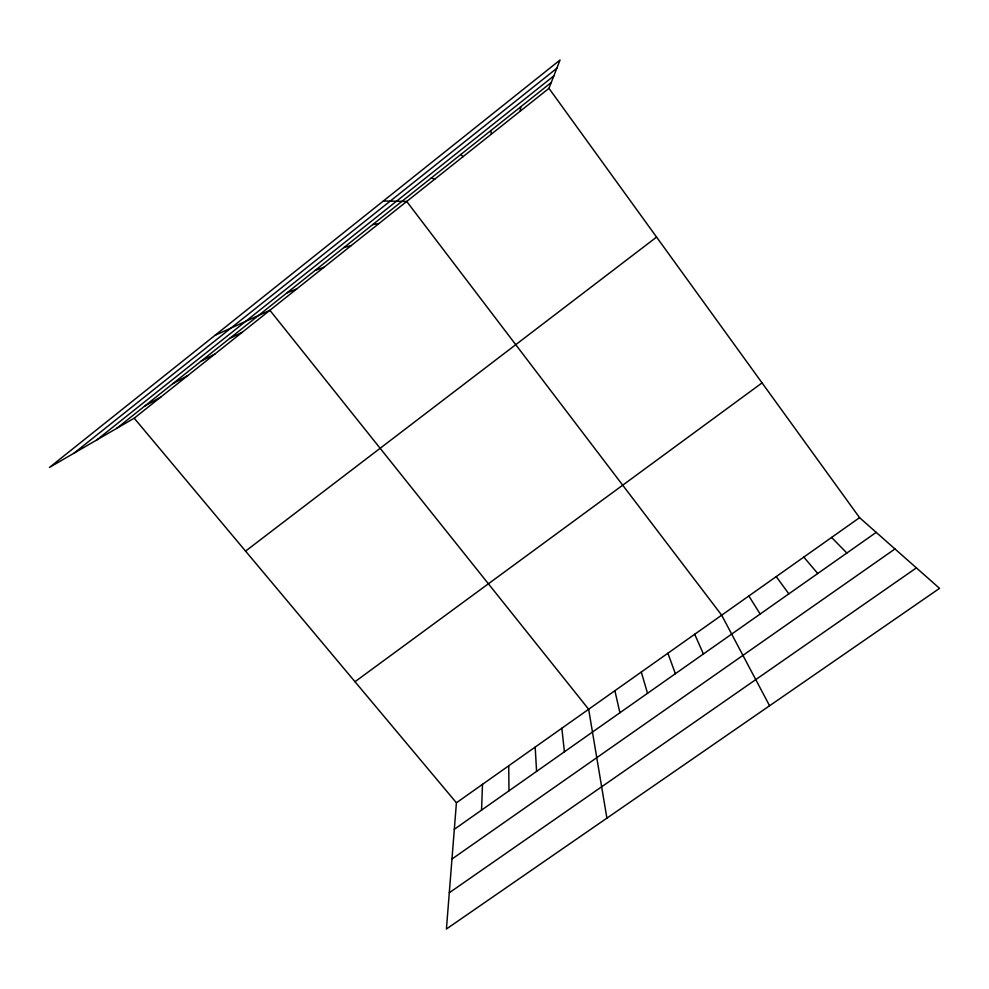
<?xml version="1.0" encoding="UTF-8"?>
<svg xmlns="http://www.w3.org/2000/svg" width="989" height="989" viewBox="0 0 989 989"><rect width="100%" height="100%" fill="white"/><g stroke="black" fill="none" stroke-linecap="round" stroke-linejoin="round"><path stroke-width="1.48" d="M481.544 810.139L482.496 784.351M134.207 418.199L456.423 802.784L446.422 929.005L939.55 588.344L859.565 517.667L548.957 88.33L560.058 59.995L49.45 467.451L134.207 418.199L548.957 88.33M520.066 111.312L520.882 106.676M74.051 453.147L556.807 68.303M96.761 439.957L553.828 75.906M116.628 428.41L551.244 82.52M245.556 551.108L656.585 237.088M355.002 681.718L762.062 382.891M456.423 802.784L859.565 517.667M454.322 829.289L876.205 532.366M451.973 859.021L894.971 548.957M449.29 892.758L916.395 567.884M144.542 406.195L160.923 396.948M172.692 383.794L187.848 375.536M201.076 361.208L214.984 353.951M229.683 338.436L242.33 332.205M214.934 335.395L269.886 310.286L588.653 709.261L606.9 818.15M286.748 293.016L296.836 288.85M315.194 270.38L323.996 267.253M343.863 247.559L351.367 245.495M372.779 224.552L378.935 223.551M383.361 200.99L406.726 201.459L721.673 615.183L769.578 705.763M431.291 177.983L434.74 179.182M831.588 537.46L846.856 553.024M460.911 154.408L462.963 156.732M803.81 557.104L817.742 573.521M776.241 576.599L788.839 593.87M748.858 595.959L760.145 614.058M694.698 634.27L703.414 653.976M667.896 653.222L675.376 673.719M641.292 672.038L647.535 693.314M614.886 690.718L619.905 712.76M490.779 130.635L491.397 134.108M561.826 728.238L564.422 751.801M535.185 747.078L536.594 771.395M508.742 765.783L508.964 790.841"/></g></svg>
